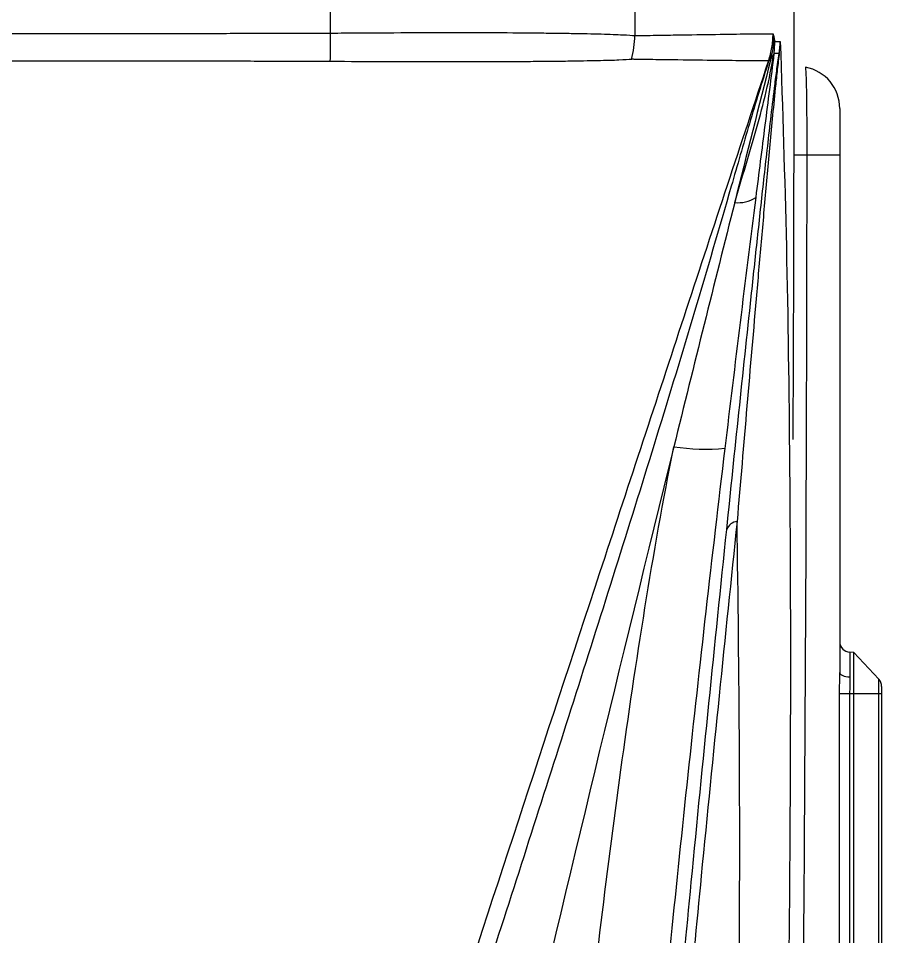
# Model space of a CAD drawing. Extents: x 14.8 to 109.8, y 1.6 to 86.6.
# Drawn here: x 52.142 to 53.378, y 11.352 to 12.667 of the extents above; entities that cross this region are included whole.
import ezdxf

# ---------------------------------------------------------------- set-up
doc = ezdxf.new("R2010")
doc.units = 0
doc.header["$MEASUREMENT"] = 0
doc.layers.add('OBJECT', color=7, linetype='CONTINUOUS')

msp = doc.modelspace()

# ---------------------------------------------------------------- linework, layer by layer
at = {"layer": 'OBJECT'}
for p, q in [((53.3328, 11.7596), (53.3328, 11.7243)), ((53.3383, 11.7594), (53.3328, 11.7596)), ((53.3383, 11.7001), (53.3383, 11.7594)), ((53.3743, 11.7209), (53.3383, 11.7594)), ((53.3743, 11.7001), (53.3743, 11.7209)), ((53.3783, 11.7107), (53.3783, 11.7001)), ((53.3383, 11.7001), (53.3325, 11.7001)), ((53.3383, 9.4009), (53.3383, 11.7001)), ((53.3743, 11.7001), (53.3383, 11.7001)), ((53.3783, 11.7001), (53.3743, 11.7001)), ((53.3743, 9.3832), (53.3743, 11.7001)), ((53.3783, 11.7001), (53.3783, 9.308))]:
    msp.add_line(p, q, dxfattribs=at)
at = {"layer": 'OBJECT', "flags": 128}
for points in [[(53.2528, 12.4717), (53.2545, 12.4717), (53.258, 12.4717), (53.2621, 12.4717), (53.2667, 12.4717), (53.2715, 12.4717)], [(53.3183, 11.7304), (53.3186, 11.7293), (53.3194, 11.7281), (53.3207, 11.7271), (53.3225, 11.7262), (53.3247, 11.7254), (53.3272, 11.7249), (53.33, 11.7245), (53.3328, 11.7243)], [(53.3325, 11.7001), (53.3298, 11.7001), (53.3272, 11.7001), (53.3248, 11.7001), (53.3227, 11.7001), (53.3209, 11.7001), (53.3195, 11.7001), (53.3186, 11.7001), (53.3181, 11.7001)], [(53.3325, 11.7001), (53.3325, 11.5501), (53.3324, 10.9501), (53.3324, 10.6659)]]:
    msp.add_lwpolyline(points, dxfattribs=at)
at = {"layer": 'OBJECT'}
for centre, radius, start, end in [((-60.9917, 12.6251), 114.2446, 359.718678, 0.363292), ((51.593, 12.6351), 0.9959, 358.2866, 0.6356), ((52.8986, 12.6428), 0.1261, 344.1904, 359.8557), ((53.2382, 12.6162), 0.00675, 176.4879, 188.92), ((53.2167, 12.6061), 0.000482, 210.2931, 231.3748), ((53.2169, 12.6063), 0.000535, 193.4481, 217.0442), ((53.2583, 12.5382), 0.06, 0.0005, 79.4438), ((53.2817, 53.8345), 41.3628, 269.98592, 270.05072), ((53.1731, 12.4478), 0.0446, 263.087, 303.8575), ((53.1262, 12.3428), 0.2925, 261.0334, 275.3825), ((53.1727, 11.9295), 0.0173, 94.676, 160.0104), ((53.3333, 11.7746), 0.015, 180, 268), ((53.3633, 11.7107), 0.015, 0, 43)]:
    msp.add_arc(centre, radius, start, end, dxfattribs=at)
for points in [[(52.5889, 12.6461), (52.5887, 13.4414), (52.5799, 14.2366), (52.5625, 15.0318)], [(52.9992, 15.0196), (53.0161, 14.2273), (53.0246, 13.4349), (53.0247, 12.6425)], [(53.2197, 12.6095), (53.2225, 12.6195), (53.2239, 12.6298), (53.224, 12.6401)], [(53.2242, 12.618), (53.2249, 12.6232), (53.2253, 12.6285), (53.2253, 12.6338)], [(53.2315, 12.6151), (53.2325, 12.6213), (53.233, 12.6276), (53.2331, 12.6338)], [(53.2315, 12.6166), (53.2324, 12.6223), (53.233, 12.6281), (53.2331, 12.6338)], [(53.2197, 12.6094), (53.2023, 12.5408), (53.185, 12.4722), (53.1678, 12.4036)], [(53.2197, 12.6094), (53.2197, 12.6094), (53.2197, 12.6095), (53.2197, 12.6095)], [(53.2162, 12.6058), (53.2163, 12.6059), (53.2163, 12.606), (53.2164, 12.6061)], [(53.2165, 12.606), (53.2164, 12.6059), (53.2164, 12.6058), (53.2164, 12.6057)], [(53.2604, 10.6659), (53.2673, 11.2678), (53.271, 11.8697), (53.2715, 12.4717)], [(53.3183, 12.4717), (53.3183, 12.2246), (53.3183, 11.9775), (53.3183, 11.7304)], [(53.1678, 12.4036), (53.1385, 12.287), (53.1094, 12.1704), (53.0806, 12.0538)], [(53.0806, 12.0538), (53.0043, 11.7444), (52.9296, 11.4349), (52.8566, 11.1251)], [(53.3181, 11.7001), (53.3181, 11.7105), (53.3183, 11.7207), (53.3183, 11.7304)], [(53.3328, 11.7243), (53.3328, 11.7167), (53.3325, 11.7085), (53.3325, 11.7001)]]:
    msp.add_open_spline(points, degree=3, dxfattribs=at)
for points, knots in [([(51.1721, 12.6451), (51.2904, 12.6454), (51.4086, 12.6453), (51.645, 12.6452), (51.7632, 12.6451), (51.9994, 12.6452), (52.1174, 12.6452), (52.2943, 12.6454), (52.3532, 12.6455), (52.4416, 12.6457), (52.4711, 12.6458), (52.5153, 12.6459), (52.5373, 12.646), (52.5594, 12.646), (52.5742, 12.6461), (52.5815, 12.646), (52.5889, 12.6461)], [0, 0, 0, 0, 0.25, 0.25, 0.5, 0.5, 0.75, 0.75, 0.875, 0.875, 0.9375, 0.9375, 0.96875, 0.984375, 0.984375, 1, 1, 1, 1]), ([(52.5889, 12.6461), (52.6026, 12.6462), (52.6162, 12.6463), (52.6433, 12.6465), (52.6567, 12.6466), (52.6962, 12.6467), (52.7217, 12.6468), (52.7586, 12.6468), (52.7707, 12.6468), (52.7944, 12.6468), (52.8061, 12.6468), (52.8397, 12.6467), (52.8607, 12.6466), (52.8898, 12.6463), (52.8992, 12.6461), (52.9171, 12.6459), (52.9257, 12.6458), (52.9419, 12.6456), (52.9495, 12.6455), (52.9638, 12.6452), (52.9705, 12.645), (52.989, 12.6445), (52.9991, 12.644), (53.0151, 12.6433), (53.021, 12.6429), (53.0247, 12.6425)], [0, 0, 0, 0, 0.0625, 0.0625, 0.125, 0.125, 0.25, 0.25, 0.3125, 0.3125, 0.375, 0.375, 0.5, 0.5, 0.5625, 0.5625, 0.625, 0.625, 0.6875, 0.6875, 0.75, 0.75, 0.875, 0.875, 1, 1, 1, 1]), ([(53.0247, 12.6425), (53.0255, 12.6424), (53.0262, 12.6425), (53.0277, 12.6425), (53.03, 12.6425), (53.0352, 12.6426), (53.0396, 12.6427), (53.0483, 12.6428), (53.054, 12.6429), (53.0707, 12.6431), (53.0814, 12.6434), (53.1119, 12.6439), (53.1303, 12.6441), (53.1634, 12.6446), (53.178, 12.6449), (53.197, 12.6449), (53.2028, 12.6449), (53.2135, 12.645), (53.2184, 12.6452), (53.2228, 12.6452)], [0, 0, 0, 0, 0.007813, 0.007813, 0.015625, 0.03125, 0.0625, 0.0625, 0.125, 0.125, 0.25, 0.25, 0.5, 0.5, 0.75, 0.75, 0.875, 0.875, 1, 1, 1, 1]), ([(53.2164, 12.6061), (53.2185, 12.6125), (53.2201, 12.6189), (53.2222, 12.6319), (53.2228, 12.6386), (53.2228, 12.6452)], [0, 0, 0, 0, 0.5, 0.5, 1, 1, 1, 1]), ([(53.2165, 12.606), (53.2186, 12.6123), (53.2201, 12.6188), (53.2223, 12.6318), (53.2228, 12.6385), (53.2228, 12.6452)], [0, 0, 0, 0, 0.5, 0.5, 1, 1, 1, 1]), ([(53.2228, 12.6452), (53.2229, 12.6449), (53.223, 12.6446), (53.223, 12.6443), (53.2231, 12.6439), (53.2232, 12.6435), (53.2233, 12.6431), (53.2234, 12.6427), (53.2235, 12.6424), (53.2236, 12.642), (53.2236, 12.6416), (53.2237, 12.6413), (53.2238, 12.6409), (53.2239, 12.6406), (53.2239, 12.6403), (53.224, 12.6401)], [0, 0, 0, 0, 0.0001124031, 0.0001124031, 0.0001124031, 0.0002577946, 0.0002577946, 0.0002577946, 0.0003935158, 0.0003935158, 0.0003935158, 0.0005292369, 0.0005292369, 0.0005292369, 0.0006309535, 0.0006309535, 0.0006309535, 0.0006309535]), ([(53.224, 12.6401), (53.2241, 12.6398), (53.2241, 12.6396), (53.2242, 12.6393), (53.2243, 12.6387), (53.2244, 12.638), (53.2246, 12.6374), (53.2248, 12.6364), (53.225, 12.6354), (53.2252, 12.6345), (53.2252, 12.6342), (53.2253, 12.634), (53.2253, 12.6338)], [0, 0, 0, 0, 0.000093631, 0.000093631, 0.000093631, 0.0003189334, 0.0003189334, 0.0003189334, 0.0006621485, 0.0006621485, 0.0006621485, 0.0007361805, 0.0007361805, 0.0007361805, 0.0007361805]), ([(53.2331, 12.6338), (53.2363, 12.5373), (53.2427, 12.3442), (53.247, 12.026), (53.2481, 11.6892), (53.2459, 11.3253), (53.2407, 10.9383), (53.2329, 10.5258), (53.2236, 10.1223), (53.2162, 9.8528), (53.2129, 9.7301)], [0, 0, 0, 0, 0.120412, 0.240837, 0.364289, 0.48774, 0.619389, 0.751037, 0.886575, 1, 1, 1, 1]), ([(53.2253, 12.6338), (53.2258, 12.6338), (53.2263, 12.6338), (53.2268, 12.6338), (53.2272, 12.6338), (53.2276, 12.6338), (53.2279, 12.6338), (53.2298, 12.6338), (53.2315, 12.6338), (53.2331, 12.6338)], [0, 0, 0, 0, 0.000815022, 0.000815022, 0.000815022, 0.001457046, 0.001457046, 0.001457046, 0.004585701, 0.004585701, 0.004585701, 0.004585701]), ([(53.1564, 11.9355), (53.1622, 11.9916), (53.168, 12.0474), (53.1797, 12.1585), (53.1856, 12.2138), (53.1945, 12.2968), (53.1974, 12.3244), (53.2035, 12.38), (53.2065, 12.4079), (53.2112, 12.4502), (53.2128, 12.4643), (53.2161, 12.493), (53.2177, 12.5074), (53.2211, 12.5369), (53.2229, 12.5519), (53.2259, 12.5757), (53.2269, 12.5837), (53.2285, 12.5961), (53.2291, 12.6002), (53.2302, 12.6086), (53.2309, 12.6128), (53.2315, 12.6166)], [0, 0, 0, 0, 0.25, 0.25, 0.5, 0.5, 0.625, 0.625, 0.75, 0.75, 0.8125, 0.8125, 0.875, 0.875, 0.9375, 0.9375, 0.96875, 0.96875, 0.984375, 0.984375, 1, 1, 1, 1]), ([(53.1678, 12.4036), (53.1783, 12.4389), (53.1892, 12.4742), (53.2041, 12.5271), (53.2088, 12.5448), (53.2172, 12.5802), (53.2208, 12.5979), (53.2238, 12.6157)], [0, 0, 0, 0, 0.5, 0.5, 0.75, 0.75, 1, 1, 1, 1]), ([(53.2315, 12.6151), (53.231, 12.6113), (53.2304, 12.607), (53.2294, 12.5987), (53.2289, 12.5947), (53.2276, 12.5827), (53.2267, 12.5749), (53.2244, 12.5521), (53.223, 12.5376), (53.2189, 12.4948), (53.2163, 12.4671), (53.2114, 12.412), (53.209, 12.3847), (53.2042, 12.3303), (53.2018, 12.3031), (53.1947, 12.2215), (53.19, 12.1671), (53.1807, 12.0575), (53.176, 12.0023), (53.1712, 11.9468)], [0, 0, 0, 0, 0.015625, 0.015625, 0.03125, 0.03125, 0.0625, 0.0625, 0.125, 0.125, 0.25, 0.25, 0.375, 0.375, 0.5, 0.5, 0.75, 0.75, 1, 1, 1, 1]), ([(53.2241, 12.6166), (53.2198, 12.5825), (53.2154, 12.5484), (53.2067, 12.4798), (53.2023, 12.4453), (53.198, 12.4108)], [0, 0, 0, 0, 0.5, 0.5, 1, 1, 1, 1]), ([(53.2197, 12.6095), (53.2197, 12.6095), (53.2197, 12.6095), (53.2197, 12.6095), (53.2195, 12.6092), (53.2193, 12.6089), (53.2191, 12.6087), (53.2188, 12.6083), (53.2185, 12.608), (53.2182, 12.6076), (53.2179, 12.6073), (53.2176, 12.607), (53.2173, 12.6066), (53.217, 12.6063), (53.2167, 12.606), (53.2164, 12.6057)], [-0.00000006, -0.00000006, -0.00000006, -0.00000006, 0, 0, 0, 0.0001080854, 0.0001080854, 0.0001080854, 0.0002562557, 0.0002562557, 0.0002562557, 0.000403054, 0.000403054, 0.000403054, 0.0005421721, 0.0005421721, 0.0005421721, 0.0005421721]), ([(53.2238, 12.6157), (53.2236, 12.6155), (53.2235, 12.6153), (53.2234, 12.615), (53.2229, 12.614), (53.2222, 12.613), (53.2216, 12.612), (53.2212, 12.6114), (53.2207, 12.6108), (53.2203, 12.6101), (53.2201, 12.6099), (53.2199, 12.6097), (53.2197, 12.6094), (53.2197, 12.6094), (53.2197, 12.6094), (53.2197, 12.6094)], [0.0000557067, 0.0000557067, 0.0000557067, 0.0000557067, 0.000137091, 0.000137091, 0.000137091, 0.0005127712, 0.0005127712, 0.0005127712, 0.0007577795, 0.0007577795, 0.0007577795, 0.0008551766, 0.0008551766, 0.0008551766, 0.0008552366, 0.0008552366, 0.0008552366, 0.0008552366]), ([(53.2242, 12.618), (53.2241, 12.6173), (53.224, 12.6167), (53.2238, 12.616), (53.2238, 12.6159), (53.2238, 12.6158), (53.2238, 12.6157)], [0, 0, 0, 0, 0.00007127425, 0.00007127425, 0.00007127425, 0.00008310735, 0.00008310735, 0.00008310735, 0.00008310735]), ([(53.2242, 12.618), (53.2242, 12.6176), (53.2242, 12.6172), (53.2242, 12.6169), (53.2242, 12.6168), (53.2242, 12.6167), (53.2241, 12.6166)], [0, 0, 0, 0, 0.00004614613, 0.00004614613, 0.00004614613, 0.00005757353, 0.00005757353, 0.00005757353, 0.00005757353]), ([(53.2315, 12.6166), (53.2302, 12.6166), (53.2289, 12.6166), (53.2275, 12.6166), (53.2269, 12.6166), (53.2262, 12.6166), (53.2256, 12.6166), (53.2251, 12.6166), (53.2246, 12.6166), (53.2241, 12.6166)], [-0.002425237, -0.002425237, -0.002425237, -0.002425237, 0, 0, 0, 0.001056407, 0.001056407, 0.001056407, 0.00187139, 0.00187139, 0.00187139, 0.00187139]), ([(52.5885, 12.6053), (52.574, 12.6054), (52.5594, 12.6054), (52.5304, 12.6055), (52.4868, 12.6056), (52.4432, 12.6057), (52.356, 12.6058), (52.2978, 12.6059), (52.1233, 12.6061), (52.0068, 12.6062), (51.7738, 12.6061), (51.6572, 12.6061), (51.4239, 12.6061), (51.3072, 12.6059), (51.1905, 12.6062)], [0, 0, 0, 0, 0.03125, 0.03125, 0.0625, 0.125, 0.125, 0.25, 0.25, 0.5, 0.5, 0.75, 0.75, 1, 1, 1, 1]), ([(53.0199, 12.6084), (53.0161, 12.6081), (53.01, 12.6076), (52.9938, 12.6069), (52.9836, 12.6067), (52.9651, 12.6063), (52.9585, 12.6062), (52.9442, 12.6059), (52.9367, 12.6058), (52.9206, 12.6055), (52.912, 12.6054), (52.8943, 12.6052), (52.885, 12.6052), (52.8562, 12.605), (52.8355, 12.6049), (52.8023, 12.6048), (52.7908, 12.6048), (52.7675, 12.6047), (52.7555, 12.6047), (52.7192, 12.6048), (52.6941, 12.6048), (52.6423, 12.605), (52.6155, 12.6051), (52.5885, 12.6053)], [0, 0, 0, 0, 0.125, 0.125, 0.25, 0.25, 0.3125, 0.3125, 0.375, 0.375, 0.4375, 0.4375, 0.5, 0.5, 0.625, 0.625, 0.6875, 0.6875, 0.75, 0.75, 0.875, 0.875, 1, 1, 1, 1]), ([(52.7487, 11.1853), (52.8264, 11.4221), (52.9042, 11.659), (53.021, 12.0142), (53.06, 12.1326), (53.1185, 12.3101), (53.138, 12.3693), (53.1771, 12.4876), (53.1967, 12.5467), (53.2162, 12.6058)], [0, 0, 0, 0, 0.5, 0.5, 0.75, 0.75, 0.875, 0.875, 1, 1, 1, 1]), ([(53.2164, 12.6057), (53.2069, 12.576), (53.1978, 12.5462), (53.1801, 12.4865), (53.1715, 12.4566), (53.1455, 12.3668), (53.128, 12.3069), (53.0746, 12.1278), (53.0377, 12.0087), (52.9629, 11.7708), (52.925, 11.6521), (52.8489, 11.4147), (52.8106, 11.2961), (52.7722, 11.1774)], [0, 0, 0, 0, 0.0625, 0.0625, 0.125, 0.125, 0.25, 0.25, 0.5, 0.5, 0.75, 0.75, 1, 1, 1, 1]), ([(53.0204, 12.6085), (53.0204, 12.6085), (53.0204, 12.6085), (53.0204, 12.6085), (53.0202, 12.6085), (53.0201, 12.6084), (53.0199, 12.6084)], [-0.00000006, -0.00000006, -0.00000006, -0.00000006, 0, 0, 0, 0.0000796367, 0.0000796367, 0.0000796367, 0.0000796367]), ([(53.2164, 12.6061), (53.212, 12.6062), (53.2071, 12.6062), (53.1965, 12.6062), (53.1906, 12.6063), (53.1718, 12.6066), (53.1573, 12.6066), (53.1247, 12.607), (53.1065, 12.6073), (53.0763, 12.6077), (53.0658, 12.6078), (53.0493, 12.6081), (53.0437, 12.6082), (53.0351, 12.6083), (53.0322, 12.6083), (53.0278, 12.6084), (53.0256, 12.6084), (53.0234, 12.6085), (53.0219, 12.6085), (53.0212, 12.6085), (53.0204, 12.6085)], [0, 0, 0, 0, 0.125, 0.125, 0.25, 0.25, 0.5, 0.5, 0.75, 0.75, 0.875, 0.875, 0.9375, 0.9375, 0.96875, 0.96875, 0.984375, 0.992188, 0.992188, 1, 1, 1, 1]), ([(53.2715, 12.4717), (53.2716, 12.48), (53.2715, 12.4881), (53.2715, 12.5041), (53.2715, 12.5121), (53.2714, 12.5273), (53.2713, 12.5345), (53.2712, 12.5481), (53.2711, 12.5546), (53.2709, 12.5663), (53.2708, 12.5715), (53.2705, 12.5805), (53.2704, 12.5845), (53.2701, 12.5908), (53.27, 12.5931), (53.2697, 12.5964), (53.2695, 12.5972), (53.2693, 12.5972)], [0, 0, 0, 0, 0.125, 0.125, 0.25, 0.25, 0.375, 0.375, 0.5, 0.5, 0.625, 0.625, 0.75, 0.75, 0.875, 0.875, 1, 1, 1, 1]), ([(53.3183, 12.5382), (53.3183, 12.5382), (53.3183, 12.5365), (53.3183, 12.5315), (53.3183, 12.5295), (53.3183, 12.5247), (53.3183, 12.5219), (53.3183, 12.5126), (53.3183, 12.5052), (53.3183, 12.4931), (53.3183, 12.4889), (53.3183, 12.4804), (53.3183, 12.4761), (53.3183, 12.4717)], [0, 0, 0, 0, 0.25, 0.25, 0.375, 0.375, 0.5, 0.5, 0.75, 0.75, 0.875, 0.875, 1, 1, 1, 1]), ([(53.198, 12.4108), (53.1904, 12.3513), (53.1829, 12.2915), (53.1682, 12.1717), (53.1609, 12.1116), (53.1537, 12.0515)], [0, 0, 0, 0, 0.5, 0.5, 1, 1, 1, 1]), ([(52.9481, 11.1251), (52.965, 11.2806), (52.9835, 11.436), (53.0155, 11.6684), (53.0268, 11.7458), (53.0518, 11.9002), (53.0653, 11.9772), (53.0806, 12.0538)], [0, 0, 0, 0, 0.5, 0.5, 0.75, 0.75, 1, 1, 1, 1]), ([(53.1537, 12.0515), (53.1444, 11.9738), (53.1353, 11.8959), (53.1176, 11.74), (53.109, 11.6621), (53.084, 11.428), (53.0683, 11.2719), (53.0537, 11.1156)], [0, 0, 0, 0, 0.25, 0.25, 0.5, 0.5, 1, 1, 1, 1]), ([(53.1712, 11.9468), (53.1627, 11.8642), (53.1455, 11.6987), (53.1147, 11.3902), (53.0803, 11.0185), (53.0531, 10.7077), (53.041, 10.5366), (53.0395, 10.5151)], [0, 0, 0, 0, 0.184724, 0.370013, 0.663808, 0.957607, 1, 1, 1, 1]), ([(53.1485, 9.7398), (53.1512, 9.8471), (53.1574, 10.0932), (53.165, 10.4747), (53.1713, 10.8814), (53.1747, 11.2646), (53.1755, 11.6218), (53.1727, 11.8382), (53.1712, 11.9468)], [0, 0, 0, 0, 0.1357032, 0.3114822, 0.4924436, 0.6734064, 0.8362114, 1, 1, 1, 1]), ([(53.0268, 10.5237), (53.0274, 10.5316), (53.0387, 10.6929), (53.0653, 10.9981), (53.1001, 11.3768), (53.131, 11.6882), (53.1479, 11.853), (53.1564, 11.9355)], [0, 0, 0, 0, 0.015723, 0.321184, 0.626639, 0.813039, 1, 1, 1, 1]), ([(53.318, 10.6659), (53.318, 10.6759), (53.318, 10.6859), (53.318, 10.6959), (53.318, 10.7359), (53.318, 10.7759), (53.318, 10.8159), (53.318, 10.9759), (53.3181, 11.1359), (53.3181, 11.2959), (53.3181, 11.3807), (53.3181, 11.4654), (53.3181, 11.5501), (53.3181, 11.6001), (53.3181, 11.6501), (53.3181, 11.7001)], [0, 0, 0, 0, 0.000762, 0.000762, 0.000762, 0.00381, 0.00381, 0.00381, 0.016002, 0.016002, 0.016002, 0.02245946, 0.02245946, 0.02245946, 0.02626946, 0.02626946, 0.02626946, 0.02626946])]:
    msp.add_open_spline(points, degree=3, knots=knots, dxfattribs=at)

doc.saveas('drawing.dxf')
